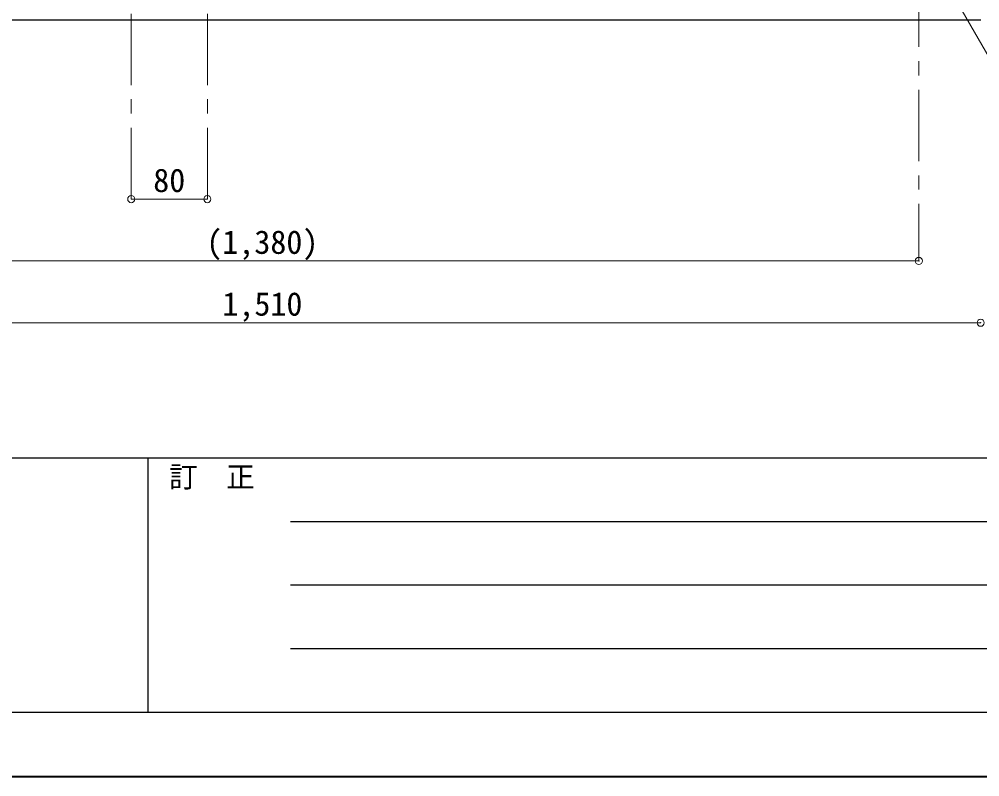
# Model space of a CAD drawing. Units: millimetres at full size, sheet at 1:15; details may follow other scales. Extents: x -3151 to 2924, y -2106 to 2109.
# Drawn here: x -1939 to -929, y -2106 to -1309 of the extents above; entities that cross this region are included whole.
import ezdxf
from ezdxf.enums import TextEntityAlignment as Align

# ---------------------------------------------------------------- set-up
doc = ezdxf.new("R2010")
doc.units = ezdxf.units.MM
doc.header["$LTSCALE"] = 15
doc.header["$PDMODE"] = 32
doc.header["$PDSIZE"] = 7.5
doc.linetypes.add('CHAIN1', pattern=[8, 5, -1, 1, -1])
doc.layers.add('0-0____1', color=7, linetype='Continuous', lineweight=9)
doc.styles.add('ＭＳ ゴシック', font='')
doc.styles.get('ＭＳ ゴシック').set_extended_font_data('MS Gothic')

msp = doc.modelspace()

# ---------------------------------------------------------------- linework, layer by layer
at = {"layer": '0-0____1', "color": 4, "linetype": 'CHAIN1'}
for p, q in [((-1741.4, -1498.33), (-1741.4, -1240.84)), ((-1821.4, -1498.33), (-1821.4, -1268.33)), ((-993.4, -1263.33), (-993.4, -1563.33))]:
    msp.add_line(p, q, dxfattribs=at)
at = {"layer": '0-0____1', "color": 5, "lineweight": 25}
msp.add_line((-2438.4, -1309.93), (-928.4, -1309.93), dxfattribs=at)
at = {"layer": '0-0____1', "color": 4}
for p, q in [((-1821.4, -1498.33), (-1741.4, -1498.33)), ((-2373.4, -1563.33), (-993.4, -1563.33)), ((-928.4, -1628.33), (-2438.4, -1628.33))]:
    msp.add_line(p, q, dxfattribs=at)
at = {"layer": '0-0____1', "color": 6, "lineweight": 25}
for p, q in [((-3083.4, -1770.47), (2856.6, -1770.47)), ((-1804.12, -1770.47), (-1804.12, -2038.33)), ((-1654.12, -1837.43), (-261.26, -1837.43)), ((-261.26, -1904.4), (-1654.12, -1904.4)), ((-261.26, -1971.36), (-1654.12, -1971.36)), ((2856.6, -2038.33), (-3083.4, -2038.33))]:
    msp.add_line(p, q, dxfattribs=at)
at = {"layer": '0-0____1', "color": 1, "lineweight": 40}
msp.add_line((2924.1, -2105.83), (-3150.9, -2105.83), dxfattribs=at)
at = {"layer": '0-0____1', "lineweight": 18}
msp.add_lwpolyline([(-1093.98, -1047.1), (-893.52, -1394.3), (-801.98, -1394.3)], dxfattribs=at)
at = {"layer": '0-0____1', "color": 1}
for p in [(-1821.4, -1498.33), (-1741.4, -1498.33), (-993.4, -1563.33), (-928.4, -1628.33)]:
    msp.add_point(p, dxfattribs=at)

# ---------------------------------------------------------------- texts
at = {"layer": '0-0____1', "style": 'ＭＳ ゴシック'}
for s, height, p in [('80', 24.74, (-1798.28, -1498.33)), ('(1,380)', 24.74, (-1742.47, -1563.33)), ('1,510', 24.74, (-1725.59, -1628.33)), ('訂\u3000正', 21.99, (-1781.62, -1807.97))]:
    msp.add_text(s, height=height, dxfattribs=at).set_placement(p, align=Align.BOTTOM_LEFT)

doc.saveas('drawing.dxf')
